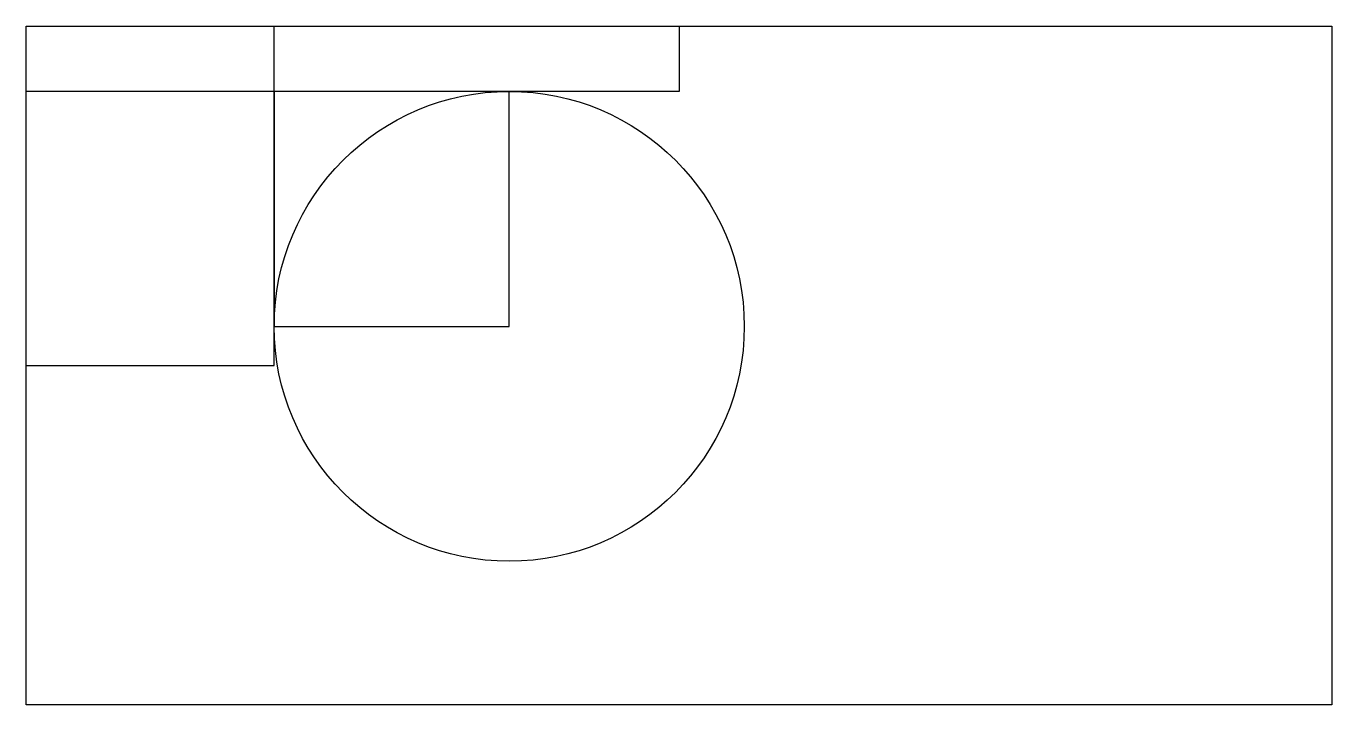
# Model space of a CAD drawing. Header units: millimetres. Extents: x -18.5 to 31.5, y 15.3 to 41.3.
import ezdxf

# ---------------------------------------------------------------- set-up
doc = ezdxf.new("R2010")
doc.units = ezdxf.units.MM
doc.layers.get('0').update_dxf_attribs({"linetype": 'CONTINUOUS'})

msp = doc.modelspace()

# ---------------------------------------------------------------- linework, layer by layer
for p, q in [((-9, 28.326), (-9, 41.326)), ((6.5, 41.326), (6.5, 38.826)), ((6.5, 38.826), (-18.5, 38.826)), ((-18.5, 28.326), (-9, 28.326))]:
    msp.add_line(p, q)
for points in [[(-18.5, 41.326), (31.5, 41.326), (31.5, 15.326), (-18.5, 15.326)], [(0, 38.826), (-9, 38.826), (-9, 29.826), (0, 29.826)]]:
    msp.add_lwpolyline(points, close=True)
msp.add_circle((0, 29.826), 9)

doc.saveas('drawing.dxf')
